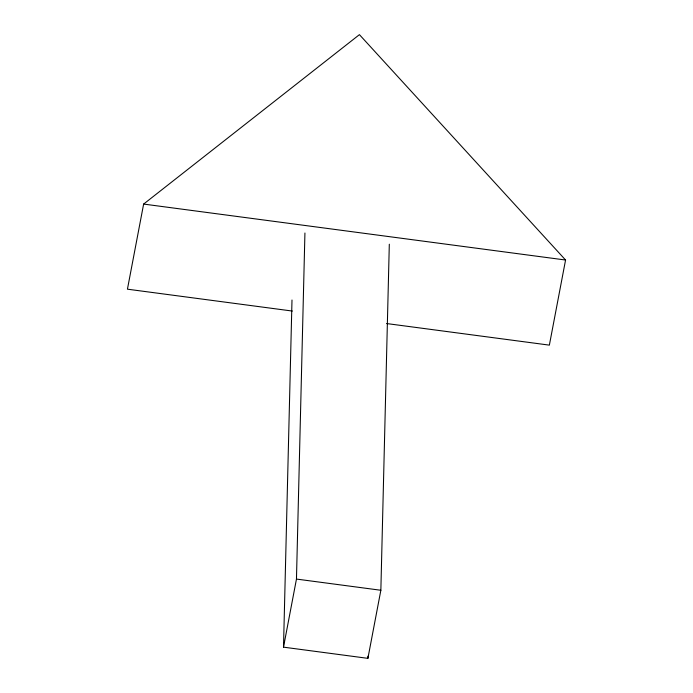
<?xml version="1.0" encoding="UTF-8"?>
<svg xmlns="http://www.w3.org/2000/svg" width="693" height="693" viewBox="0 0 693 693"><rect width="100%" height="100%" fill="white"/><g stroke="black" fill="none" stroke-linecap="round" stroke-linejoin="round"><path stroke-width="1.04" d="M389.31 244.205L380.855 590.263L367.896 658.35L283.506 647.158L291.996 300.017M283.506 647.158L296.465 579.071L304.929 233.013M367.896 658.35L367.948 656.184M386.59 323.544L549.367 345.131L565.566 260.022L359.424 34.65L143.633 204.071L127.434 289.18L292.351 311.053M143.633 204.071L565.566 260.022M296.465 579.071L380.855 590.263"/></g></svg>
